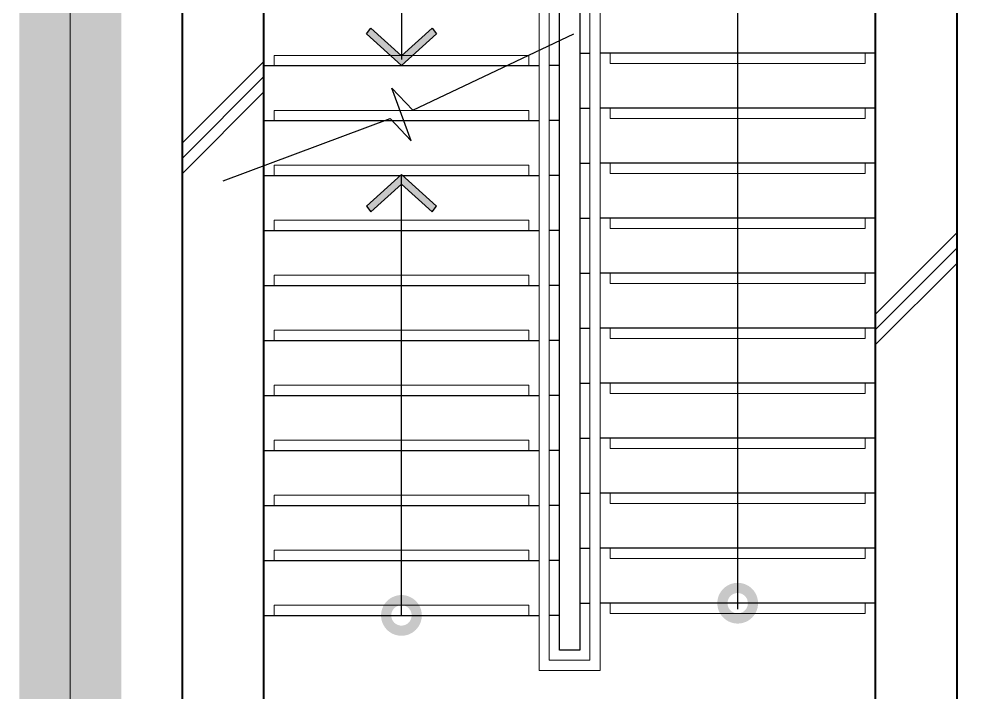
# Model space of a CAD drawing. Header units: millimetres. Extents: x 4003075 to 5615882, y 1445368 to 2591247.
# Drawn here: x 5399325 to 5404081, y 2485259 to 2488564 of the extents above; entities that cross this region are included whole.
import ezdxf

# ---------------------------------------------------------------- set-up
doc = ezdxf.new("R2010")
doc.units = ezdxf.units.MM
for name, color, linetype, lineweight in [('1.검수박스', 2, 'Continuous', 25), ('XR-평면도$0$A-CNTL', 9, 'Continuous', 15), ('XR-평면도$0$A-CONC-LIN1', 9, 'Continuous', 40), ('XR-평면도$0$A-ELEV-LIN3', 9, 'Continuous', 18), ('XR-평면도$0$A-SSXM-STAIR', 9, 'Continuous', 25), ('XR-평면도$0$A-SSXS-HAND', 9, 'Continuous', 20), ('XR-평면도$0$A-XXXX-SYMB', 9, 'Continuous', 25)]:
    doc.layers.add(name, color=color, linetype=linetype, lineweight=lineweight)
doc.layers.add('HEB-Area(PC Topping)', color=3, linetype='Continuous')
doc.layers.add('XR-평면도$0$A-CONC-SOLD', color=9, linetype='Continuous')

# ---------------------------------------------------------------- blocks, each defined once
blk = doc.blocks.new('XR-평면도$0$ARROW')
blk.add_lwpolyline([(-0.002, 0.87), (0.738, 0), (-0.002, -0.87), (0.15, -1), (1, 0), (0.15, 1)], close=True)
for points in [[(-0.002, 0.87), (0.15, 1), (0.738, 0), (1, 0)], [(0.738, 0), (1, 0), (-0.002, -0.87), (0.15, -1)]]:
    blk.add_solid(points)
blk = doc.blocks.new('XR-평면도$0$#7~16 계단 1f~8f')
at = {"layer": 'XR-평면도$0$A-ELEV-LIN3'}
for points in [[(321066.1, 109025.9), (321066.1, 109075.9), (322316.1, 109075.9), (322316.1, 109025.9)], [(323966.1, 109085.9), (323966.1, 109035.9), (322716.1, 109035.9), (322716.1, 109085.9)], [(321066.1, 108755.9), (321066.1, 108805.9), (322316.1, 108805.9), (322316.1, 108755.9)], [(323966.1, 108815.9), (323966.1, 108765.9), (322716.1, 108765.9), (322716.1, 108815.9)], [(323966.1, 108545.9), (323966.1, 108495.9), (322716.1, 108495.9), (322716.1, 108545.9)], [(321066.1, 108485.9), (321066.1, 108535.9), (322316.1, 108535.9), (322316.1, 108501.8)], [(322316.1, 108501.8), (322316.1, 108485.9)], [(321066.1, 108215.9), (321066.1, 108265.9), (322316.1, 108265.9), (322316.1, 108215.9)], [(323966.1, 108275.9), (323966.1, 108225.9), (322716.1, 108225.9), (322716.1, 108275.9)], [(321066.1, 107945.9), (321066.1, 107995.9), (322316.1, 107995.9), (322316.1, 107945.9)], [(323966.1, 108005.9), (323966.1, 107955.9), (322716.1, 107955.9), (322716.1, 108005.9)], [(323966.1, 107735.9), (323966.1, 107685.9), (322716.1, 107685.9), (322716.1, 107735.9)], [(321066.1, 107675.9), (321066.1, 107725.9), (322316.1, 107725.9), (322316.1, 107675.9)], [(321066.1, 107405.9), (321066.1, 107455.9), (322316.1, 107455.9), (322316.1, 107405.9)], [(323966.1, 107465.9), (323966.1, 107415.9), (322716.1, 107415.9), (322716.1, 107465.9)], [(321066.1, 107135.9), (321066.1, 107185.9), (322316.1, 107185.9), (322316.1, 107135.9)], [(323966.1, 107195.9), (323966.1, 107145.9), (322716.1, 107145.9), (322716.1, 107195.9)], [(323966.1, 106925.9), (323966.1, 106875.9), (322716.1, 106875.9), (322716.1, 106925.9)], [(321066.1, 106865.9), (321066.1, 106915.9), (322316.1, 106915.9), (322316.1, 106865.9)], [(321066.1, 106595.9), (321066.1, 106645.9), (322316.1, 106645.9), (322316.1, 106595.9)], [(323966.1, 106655.9), (323966.1, 106605.9), (322716.1, 106605.9), (322716.1, 106655.9)], [(321066.1, 106325.9), (321066.1, 106375.9), (322316.1, 106375.9), (322316.1, 106325.9)], [(323966.1, 106385.9), (323966.1, 106335.9), (322716.1, 106335.9), (322716.1, 106385.9)]]:
    blk.add_lwpolyline(points, dxfattribs=at)
at = {"layer": 'XR-평면도$0$A-SSXM-STAIR'}
for points in [[(322466.1, 106155.9), (322466.1, 109795.9), (322566.1, 109795.9), (322566.1, 106155.9), (322466.1, 106155.9)], [(322566.1, 109085.9), (322616.1, 109085.9)], [(322566.1, 109085.9), (322616.1, 109085.9)], [(324016.1, 109085.9), (322666.1, 109085.9)], [(321016.1, 109025.9), (322366.1, 109025.9)], [(322466.1, 109025.9), (322416.1, 109025.9)], [(322566.1, 108815.9), (322616.1, 108815.9)], [(322566.1, 108815.9), (322616.1, 108815.9)], [(324016.1, 108815.9), (322666.1, 108815.9)], [(321016.1, 108755.9), (322366.1, 108755.9)], [(322466.1, 108755.9), (322416.1, 108755.9)], [(322566.1, 108545.9), (322616.1, 108545.9)], [(322566.1, 108545.9), (322616.1, 108545.9)], [(324016.1, 108545.9), (322666.1, 108545.9)], [(321016.1, 108485.9), (322366.1, 108485.9)], [(322466.1, 108485.9), (322416.1, 108485.9)], [(322566.1, 108275.9), (322616.1, 108275.9)], [(322566.1, 108275.9), (322616.1, 108275.9)], [(324016.1, 108275.9), (322666.1, 108275.9)], [(321016.1, 108215.9), (322366.1, 108215.9)], [(322466.1, 108215.9), (322416.1, 108215.9)], [(322566.1, 108005.9), (322616.1, 108005.9)], [(322566.1, 108005.9), (322616.1, 108005.9)], [(324016.1, 108005.9), (322666.1, 108005.9)], [(321016.1, 107945.9), (322366.1, 107945.9)], [(322466.1, 107945.9), (322416.1, 107945.9)], [(322566.1, 107735.9), (322616.1, 107735.9)], [(322566.1, 107735.9), (322616.1, 107735.9)], [(324016.1, 107735.9), (322666.1, 107735.9)], [(321016.1, 107675.9), (322366.1, 107675.9)], [(322466.1, 107675.9), (322416.1, 107675.9)], [(322566.1, 107465.9), (322616.1, 107465.9)], [(322566.1, 107465.9), (322616.1, 107465.9)], [(324016.1, 107465.9), (322666.1, 107465.9)], [(321016.1, 107405.9), (322366.1, 107405.9)], [(322466.1, 107405.9), (322416.1, 107405.9)], [(322566.1, 107195.9), (322616.1, 107195.9)], [(322566.1, 107195.9), (322616.1, 107195.9)], [(324016.1, 107195.9), (322666.1, 107195.9)], [(321016.1, 107135.9), (322366.1, 107135.9)], [(322466.1, 107135.9), (322416.1, 107135.9)], [(322566.1, 106925.9), (322616.1, 106925.9)], [(322566.1, 106925.9), (322616.1, 106925.9)], [(324016.1, 106925.9), (322666.1, 106925.9)], [(321016.1, 106865.9), (322366.1, 106865.9)], [(322466.1, 106865.9), (322416.1, 106865.9)], [(322566.1, 106655.9), (322616.1, 106655.9)], [(322566.1, 106655.9), (322616.1, 106655.9)], [(324016.1, 106655.9), (322666.1, 106655.9)], [(321016.1, 106595.9), (322366.1, 106595.9)], [(322466.1, 106595.9), (322416.1, 106595.9)], [(322566.1, 106385.9), (322616.1, 106385.9)], [(322566.1, 106385.9), (322616.1, 106385.9)], [(324016.1, 106385.9), (322666.1, 106385.9)], [(321016.1, 106325.9), (322366.1, 106325.9)], [(322466.1, 106325.9), (322416.1, 106325.9)]]:
    blk.add_lwpolyline(points, dxfattribs=at)
at = {"layer": 'XR-평면도$0$A-SSXS-HAND'}
for points in [[(322366.1, 108555.6), (322366.1, 109895.9), (322666.1, 109895.9), (322666.1, 106055.9), (322366.1, 106055.9), (322366.1, 108555.6)], [(322416.1, 108579.3), (322416.1, 109845.9), (322616.1, 109845.9), (322616.1, 106105.9), (322416.1, 106105.9), (322416.1, 108579.3)]]:
    blk.add_lwpolyline(points, dxfattribs=at)
at = {"layer": 'XR-평면도$0$A-XXXX-SYMB'}
for points in [[(323341.1, 106355.9), (323341.1, 110500.9), (321691.1, 110500.9), (321691.1, 109055.9)], [(320816.1, 108459.7), (321635.7, 108765.3), (321739.1, 108656.7), (321643.1, 108915.1), (321746.4, 108806.5), (322536.9, 109181.6)], [(321691.1, 106325.9), (321691.1, 108485.9)]]:
    blk.add_lwpolyline(points, dxfattribs=at)
at = {"layer": 'XR-평면도$0$A-XXXX-SYMB', "const_width": 150}
for points in [[(323366.1, 106385.9, -1), (323316.1, 106385.9, -1)], [(321716.1, 106325.9, -1), (321666.1, 106325.9, -1)]]:
    blk.add_lwpolyline(points, format="xyb", close=True, dxfattribs=at)
at = {"layer": 'XR-평면도$0$A-XXXX-SYMB', "yscale": 172.3206394866575, "zscale": 183.004177226685}
for p, xscale, rotation in [((321691.1, 109208.9), -183.004177226685, 90), ((321691.1, 108307.9), 183.004177226685, 90.00000000000001)]:
    blk.add_blockref('XR-평면도$0$ARROW', p, dxfattribs=dict(at, xscale=xscale, rotation=rotation))
blk = doc.blocks.new('XR-평면도$0$계단실(기준층)230530')
blk.add_blockref('XR-평면도$0$#7~16 계단 1f~8f', (-3702707.2, 1555614.7))
blk = doc.blocks.new('XR-평면도$0$중심선(210216)')
at = {"layer": 'XR-평면도$0$A-CNTL', "ltscale": 300}
blk.add_lwpolyline([(77000, 206000), (77000, -10000)], dxfattribs=at)
blk = doc.blocks.new('XR-평면도$0$계단실_5_기준층(210720)')
at = {"layer": 'XR-평면도$0$A-CONC-SOLD'}
h = blk.add_hatch(dxfattribs=at)
h.set_pattern_fill('CONC', color=256, scale=100, angle=180)
h.set_pattern_definition([(225, (1635637.4, 683570.6), (2121.3203, -2121.3203), []), (225, (1635637.4, 683495.6), (2121.3203, -2121.3203), []), (225, (1635637.4, 683420.6), (2121.3203, -2121.3203), [])])
h.paths.add_polyline_path([(3400, -6750), (1700, -6750), (1700, -7000), (3400, -7000), (3400, -8300), (3800, -8300), (3800, 0), (0, 0), (0, -8300), (400, -8300), (400, -7000), (600, -7000), (600, -6750), (400, -6750), (400, -400), (3400, -400)])
h.paths.add_polyline_path([(1350, -10000), (3800, -10000), (3800, -9400), (3400, -9400), (3400, -9600), (1350, -9600)])
h.paths.add_polyline_path([(1350, -10000), (1350, -9600), (400, -9600), (400, -9400), (0, -9400), (0, -10000)])
at = {"layer": 'XR-평면도$0$A-CONC-LIN1'}
for points in [[(0, -8235), (0, 0), (3800, 0), (3800, -8235)], [(400, -8235), (400, -7000), (485, -7000), (485, -6750), (400, -6750), (400, -400), (3400, -400), (3400, -6750), (1615, -6750), (1615, -7000), (3400, -7000)]]:
    blk.add_lwpolyline(points, dxfattribs=at)

msp = doc.modelspace()

# ---------------------------------------------------------------- linework, layer by layer
at = {"layer": '1.검수박스', "const_width": 500}
msp.add_lwpolyline([(5399575, 2480367.6), (5432575, 2480367.6), (5432575, 2494213.7), (5399575, 2494213.7)], close=True, dxfattribs=at)
at = {"layer": 'HEB-Area(PC Topping)'}
msp.add_lwpolyline([(5400125, 2490817.6), (5403925, 2490817.6), (5403925, 2480817.6), (5400125, 2480817.6)], close=True, dxfattribs=at)

# ---------------------------------------------------------------- block references
for name, p in [('XR-평면도$0$계단실(기준층)230530', (8782216.1, 823697)), ('XR-평면도$0$계단실(기준층)230530', (8782216.1, 823697)), ('XR-평면도$0$계단실(기준층)230530', (8782216.1, 823697)), ('XR-평면도$0$계단실_5_기준층(210720)', (5400125, 2490817.6)), ('XR-평면도$0$계단실_5_기준층(210720)', (5400125, 2490817.6)), ('XR-평면도$0$계단실_5_기준층(210720)', (5400125, 2490817.6))]:
    msp.add_blockref(name, p)
at = {"layer": 'XR-평면도$0$A-CNTL'}
msp.add_blockref('XR-평면도$0$중심선(210216)', (5322575, 2339367.6), dxfattribs=at)

doc.saveas('drawing.dxf')
